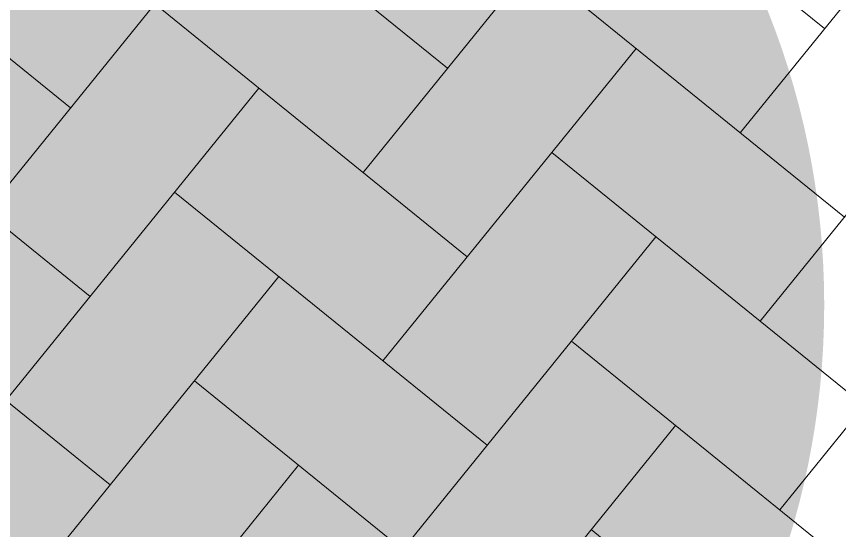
# Model space of a CAD drawing. Header units: metres. Extents: x -466 to 1322, y -1072 to 50.
# Drawn here: x 43.705 to 46.825, y -196.001 to -194.053 of the extents above; entities that cross this region are included whole.
import ezdxf

# ---------------------------------------------------------------- set-up
doc = ezdxf.new("R2010")
doc.units = ezdxf.units.M
doc.layers.add('Hatch jardín', color=7, linetype='Continuous', lineweight=0, true_color=0x6c9a77)

msp = doc.modelspace()

# ---------------------------------------------------------------- hatches: boundary and pattern name
at = {"layer": 'Hatch jardín', "transparency": 33554687}
h = msp.add_hatch(dxfattribs=at)
h.set_pattern_fill('AR-HBONE', color=256, scale=0.005, angle=6)
edge = h.paths.add_edge_path()
edge.add_line((48.517, -198.1122), (47.4926, -197.2932))
edge.add_arc((43.7667, -195.1466), 4.3, 330.0526, 398.42)
edge.add_line((47.1357, -192.4745), (48.0282, -191.5135))
edge.add_line((48.0282, -191.5135), (49.2016, -190.2502))
edge.add_line((49.2016, -190.2502), (48.6513, -188.9324))
edge.add_line((48.6513, -188.9324), (47.6795, -189.9788))
edge.add_line((47.6795, -189.9788), (47.0757, -190.6288))
edge.add_line((47.0757, -190.6288), (46.1832, -191.5898))
edge.add_arc((43.7667, -195.1466), 4.3, 55.8086, 132.664)
edge.add_line((40.8526, -191.9846), (39.8282, -191.1656))
edge.add_line((39.8282, -191.1656), (37.574, -189.3634))
edge.add_line((37.574, -189.3634), (36.5244, -188.5243))
edge.add_line((36.5244, -188.5243), (35.447, -189.3273))
edge.add_line((35.447, -189.3273), (36.4966, -190.1664))
edge.add_line((36.4966, -190.1664), (39.0164, -192.181))
edge.add_line((39.0164, -192.181), (40.0408, -193))
edge.add_arc((43.7667, -195.1466), 4.3, 150.0526, 218.42)
edge.add_line((40.3978, -197.8187), (39.5052, -198.7797))
edge.add_line((39.5052, -198.7797), (38.0496, -200.3469))
edge.add_line((38.0496, -200.3469), (37.1241, -201.3434))
edge.add_line((37.1241, -201.3434), (38.3485, -201.9354))
edge.add_line((38.3485, -201.9354), (39.274, -200.9389))
edge.add_line((39.274, -200.9389), (40.4577, -199.6644))
edge.add_line((40.4577, -199.6644), (41.3503, -198.7034))
edge.add_arc((43.7667, -195.1466), 4.3, 235.8087, 312.664)
edge.add_line((46.6808, -198.3086), (47.7052, -199.1276))
edge.add_arc((43.7667, -195.1466), 5.6, 314.6929, 328.0237)
h = msp.add_hatch(color=256, dxfattribs=at)
h.dxf.hatch_style = 1
edge = h.paths.add_edge_path()
edge.add_arc((43.7667, -195.1466), 3, 0, 360)

# ---------------------------------------------------------------- linework, layer by layer
at = {"layer": 'Hatch jardín'}
msp.add_arc((43.7667, -195.1466), 5.6, 233.7798, 40.4489, dxfattribs=at)

doc.saveas('drawing.dxf')
